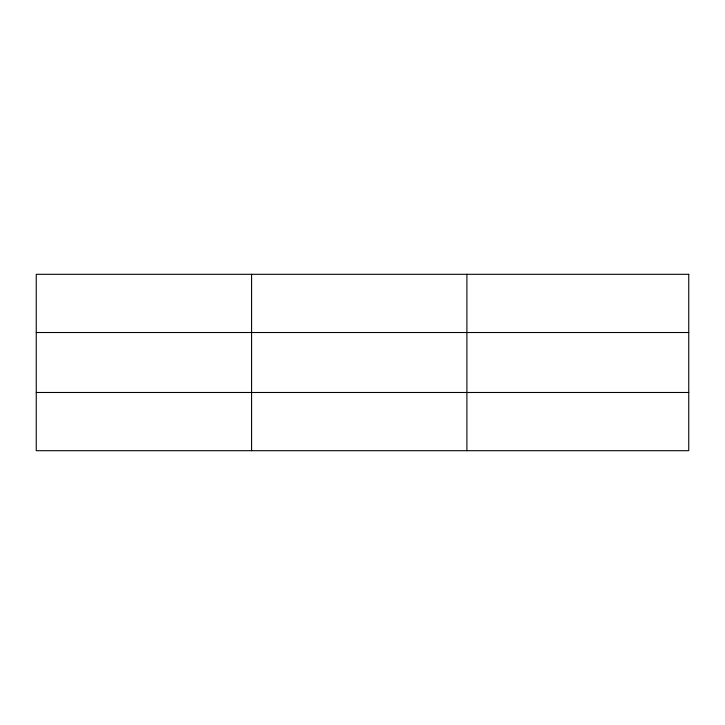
<?xml version="1.0" encoding="UTF-8"?>
<svg xmlns="http://www.w3.org/2000/svg" width="725" height="725" viewBox="0 0 725 725"><rect width="100%" height="100%" fill="white"/><g stroke="black" fill="none" stroke-linecap="round" stroke-linejoin="round"><path stroke-width="1.09" d="M251.575 274.304L251.575 450.696M466.9 274.304L466.9 450.696M36.25 332.512L688.75 332.512M36.25 392.488L688.75 392.488M688.75 274.304L688.75 450.696L36.25 450.696L36.25 274.304L688.75 274.304"/></g></svg>
